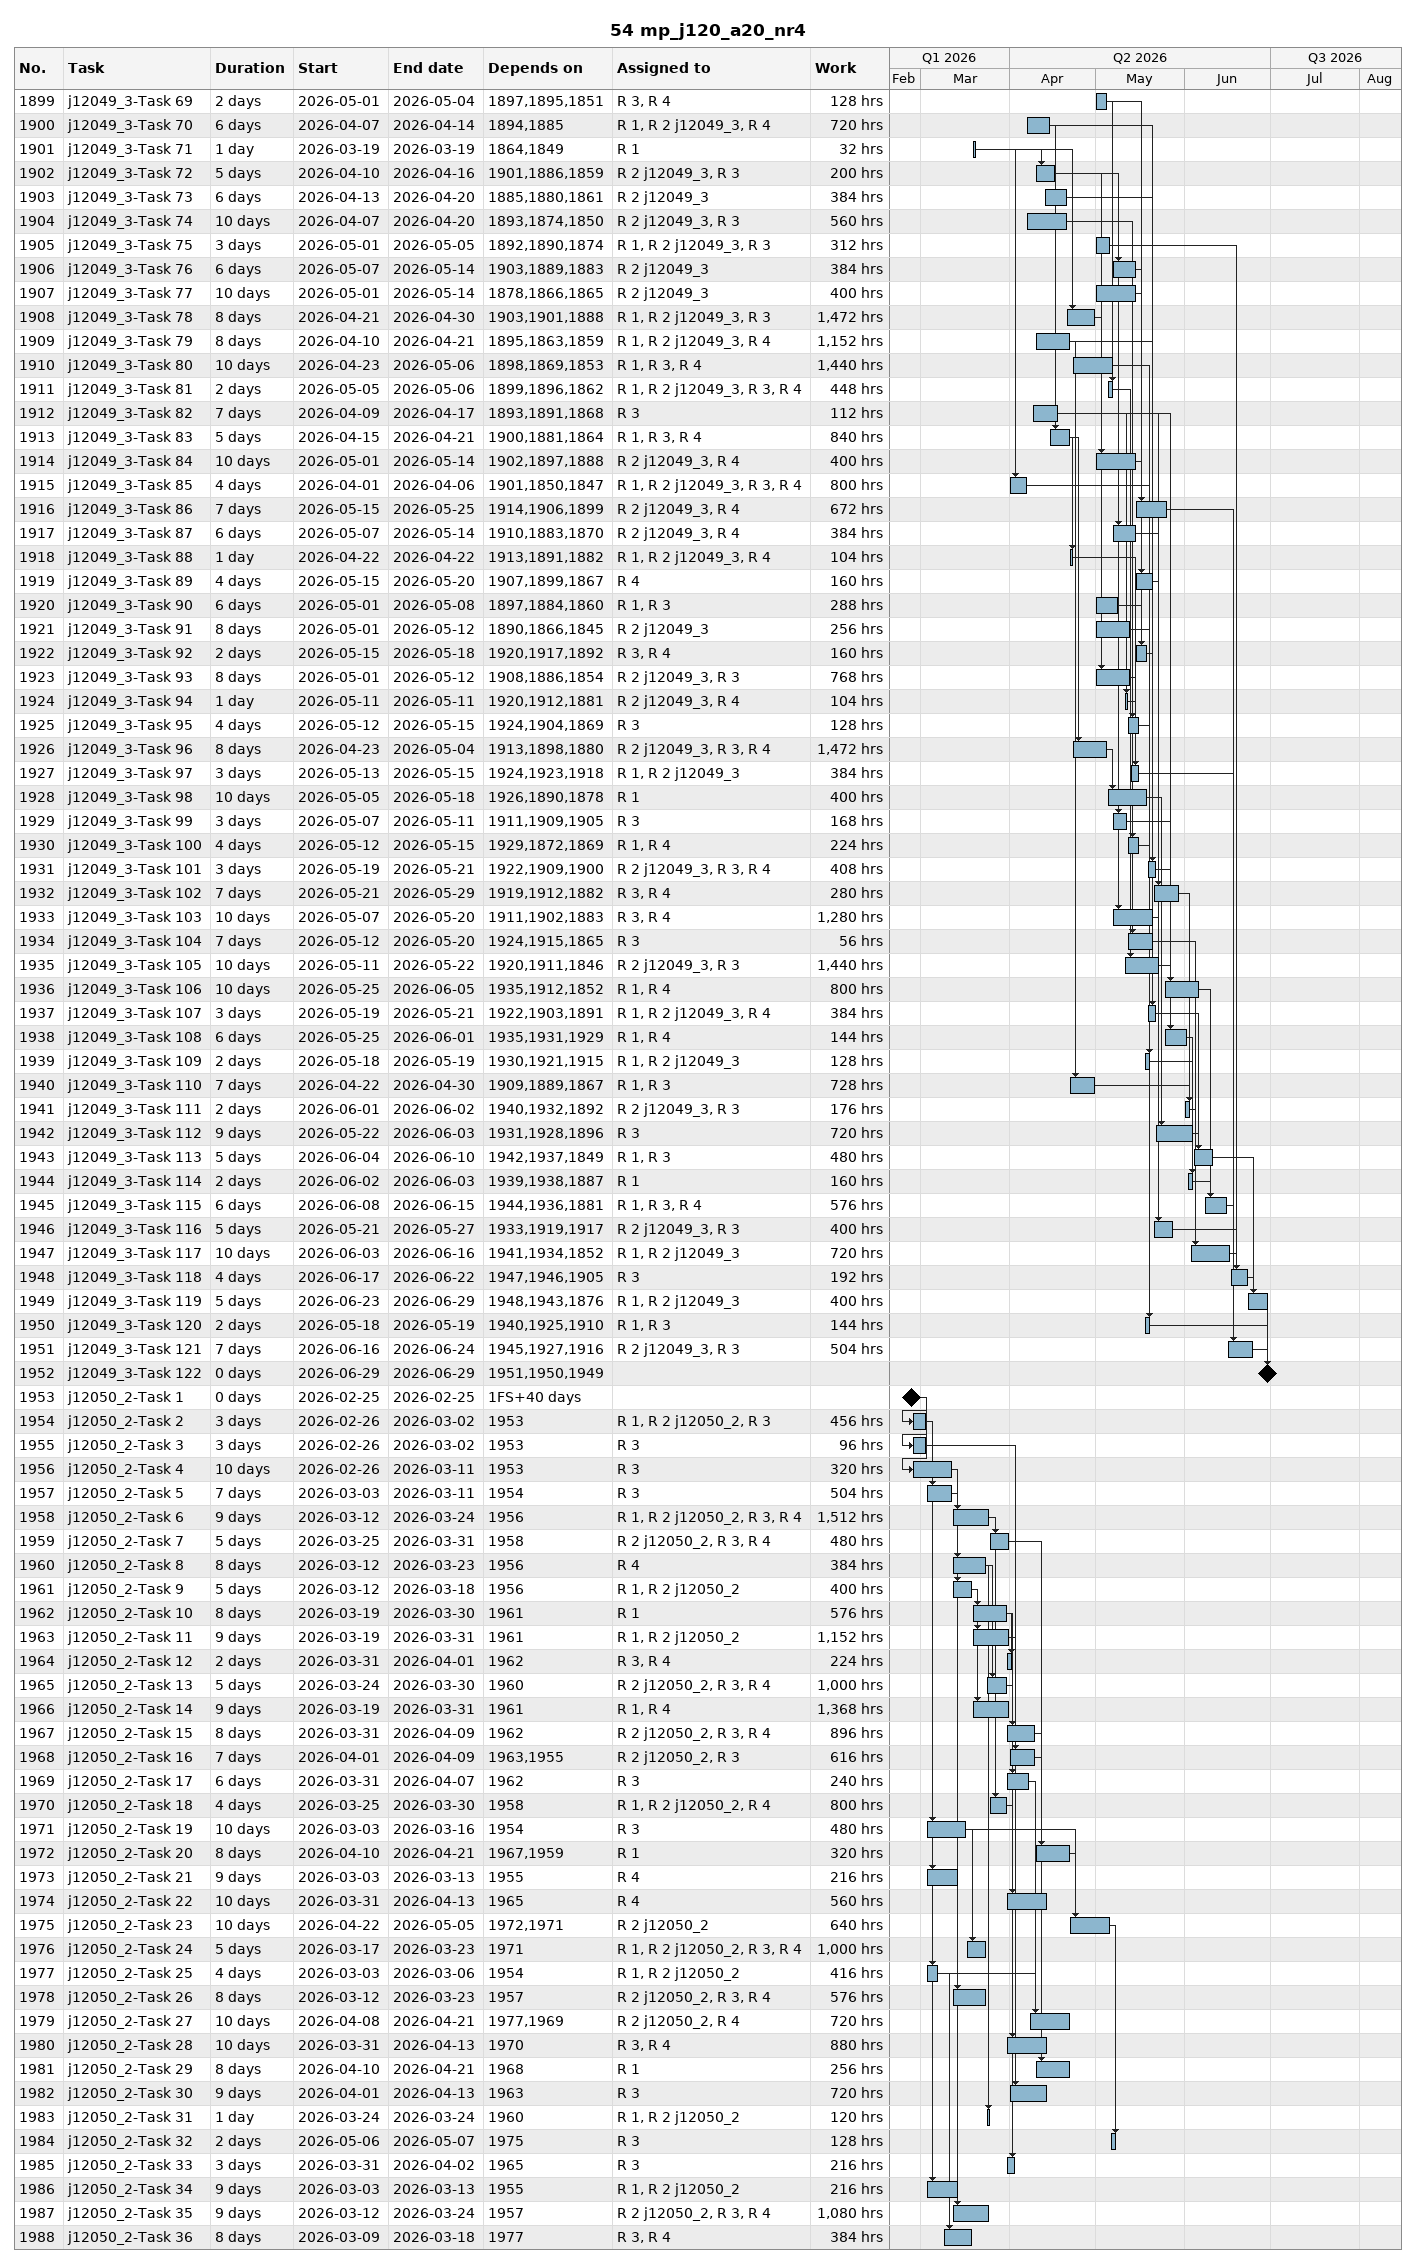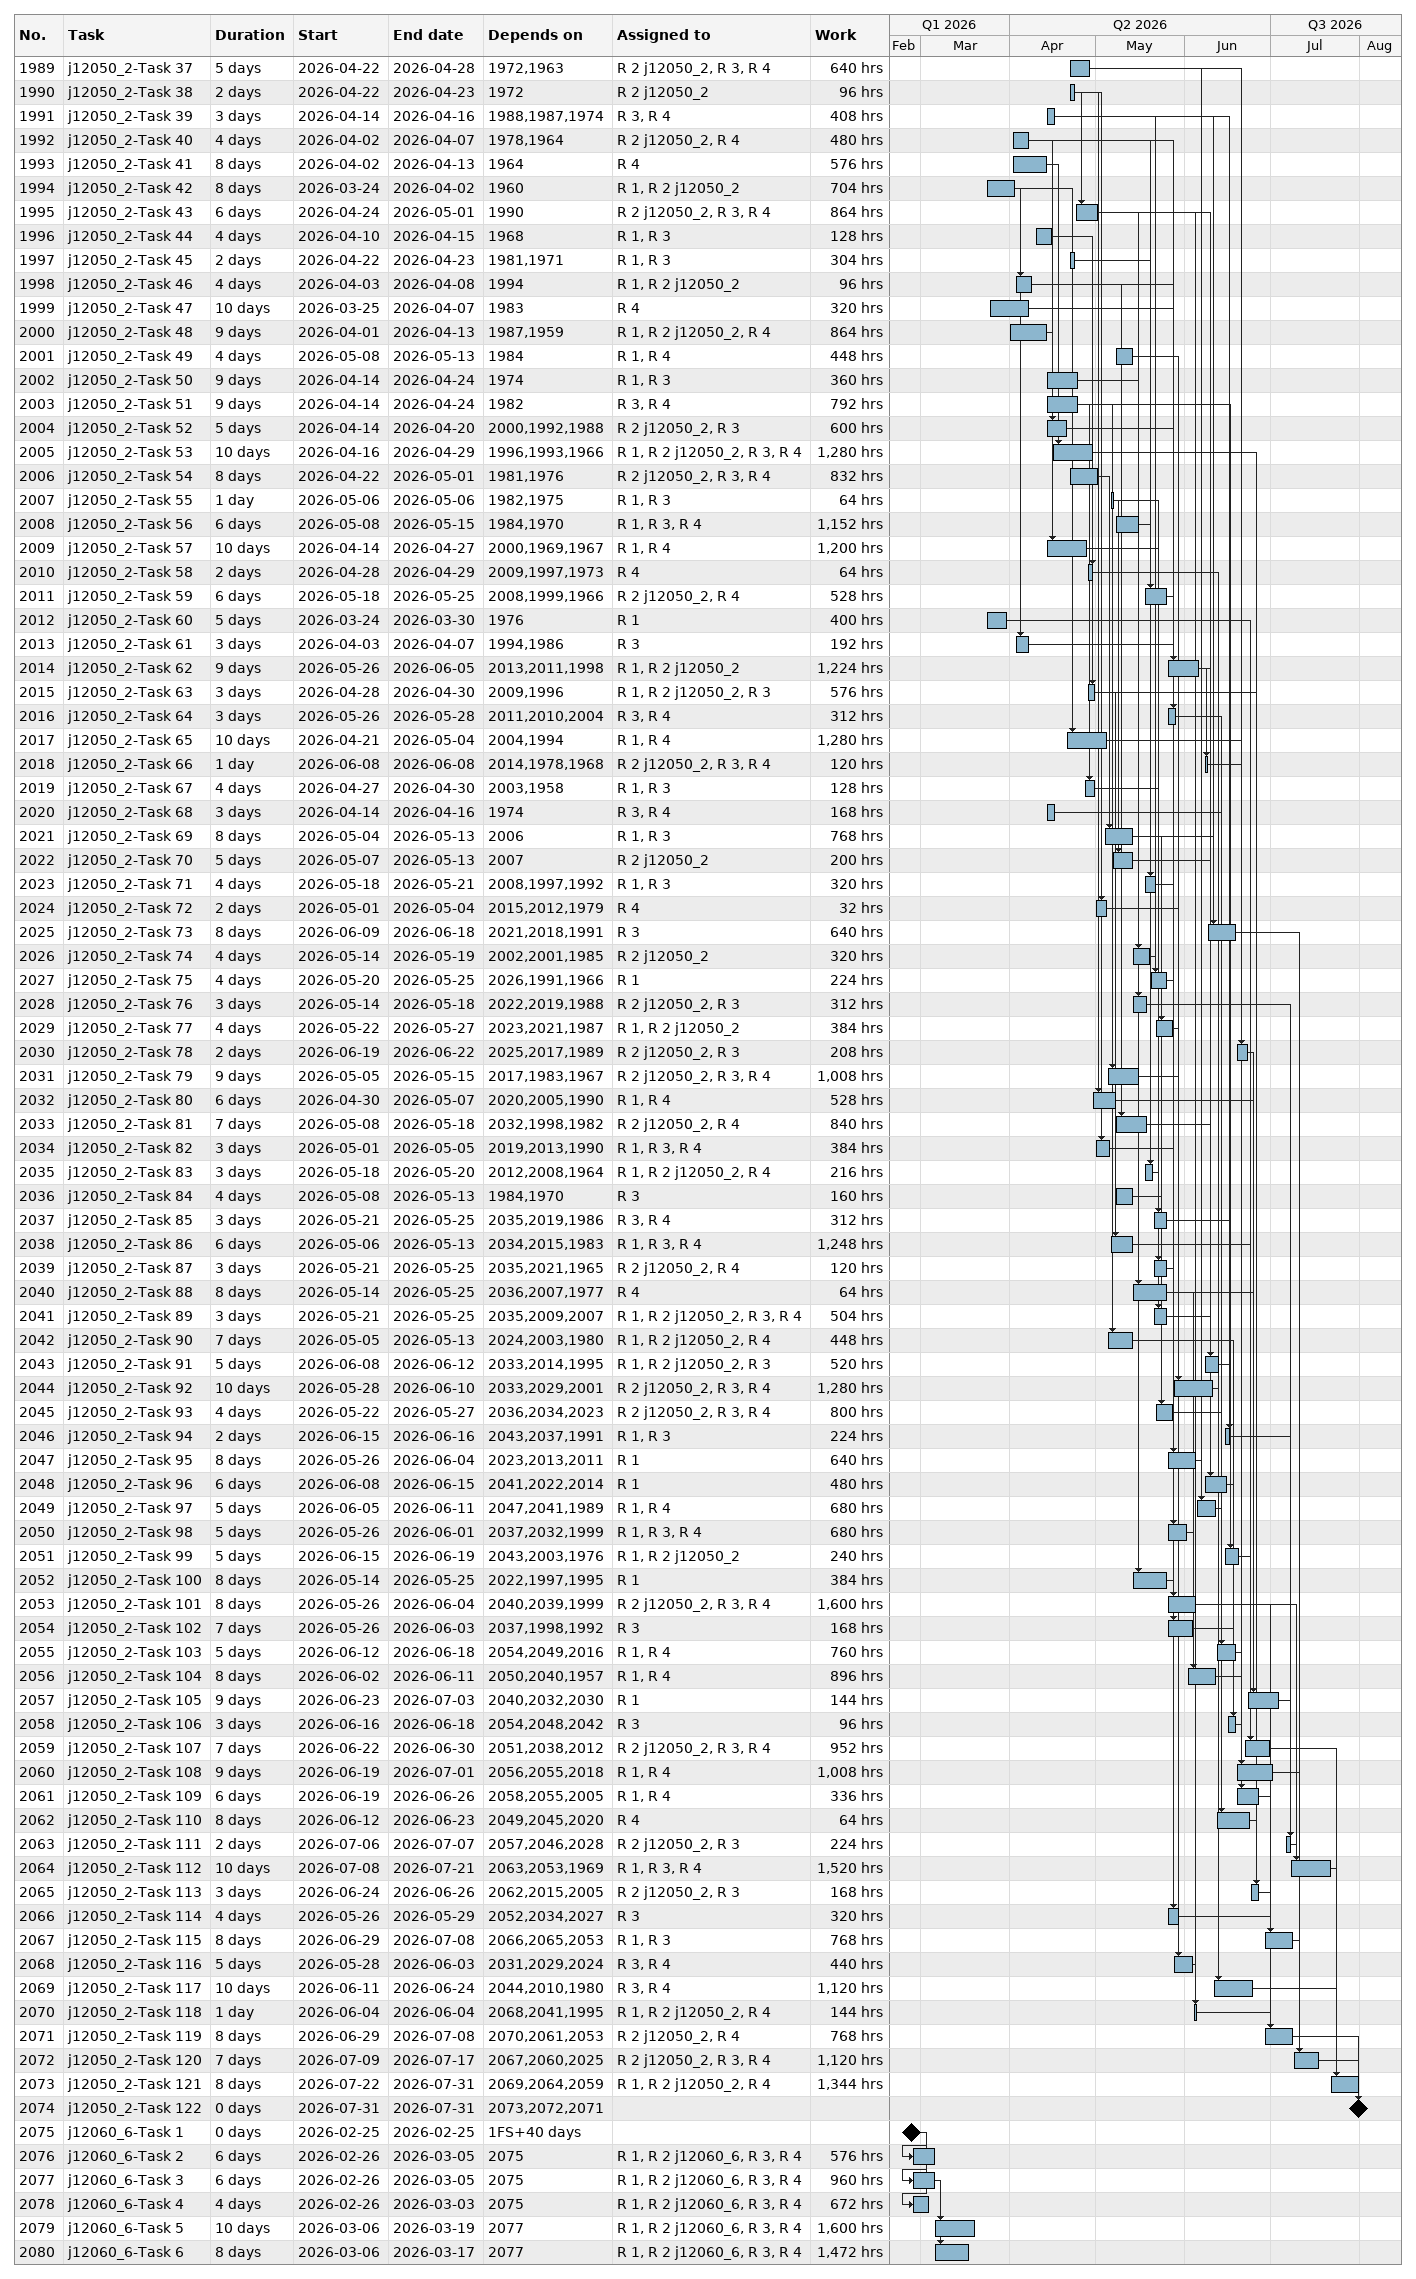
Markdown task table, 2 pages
54 mp_j120_a20_nr4

| ID | Task | Duration | Start | Finish | Predecessors | Resources | Work (h) |
|---|---|---|---|---|---|---|---|
| 1899 | j12049_3-Task 69 | 2d | 2026-05-01 | 2026-05-04 | 1897, 1895, 1851 | R 3, R 4 | 128 |
| 1900 | j12049_3-Task 70 | 6d | 2026-04-07 | 2026-04-14 | 1894, 1885 | R 1, R 2 j12049_3, R 4 | 720 |
| 1901 | j12049_3-Task 71 | 1d | 2026-03-19 | 2026-03-19 | 1864, 1849 | R 1 | 32 |
| 1902 | j12049_3-Task 72 | 5d | 2026-04-10 | 2026-04-16 | 1901, 1886, 1859 | R 2 j12049_3, R 3 | 200 |
| 1903 | j12049_3-Task 73 | 6d | 2026-04-13 | 2026-04-20 | 1885, 1880, 1861 | R 2 j12049_3 | 384 |
| 1904 | j12049_3-Task 74 | 10d | 2026-04-07 | 2026-04-20 | 1893, 1874, 1850 | R 2 j12049_3, R 3 | 560 |
| 1905 | j12049_3-Task 75 | 3d | 2026-05-01 | 2026-05-05 | 1892, 1890, 1874 | R 1, R 2 j12049_3, R 3 | 312 |
| 1906 | j12049_3-Task 76 | 6d | 2026-05-07 | 2026-05-14 | 1903, 1889, 1883 | R 2 j12049_3 | 384 |
| 1907 | j12049_3-Task 77 | 10d | 2026-05-01 | 2026-05-14 | 1878, 1866, 1865 | R 2 j12049_3 | 400 |
| 1908 | j12049_3-Task 78 | 8d | 2026-04-21 | 2026-04-30 | 1903, 1901, 1888 | R 1, R 2 j12049_3, R 3 | 1472 |
| 1909 | j12049_3-Task 79 | 8d | 2026-04-10 | 2026-04-21 | 1895, 1863, 1859 | R 1, R 2 j12049_3, R 4 | 1152 |
| 1910 | j12049_3-Task 80 | 10d | 2026-04-23 | 2026-05-06 | 1898, 1869, 1853 | R 1, R 3, R 4 | 1440 |
| 1911 | j12049_3-Task 81 | 2d | 2026-05-05 | 2026-05-06 | 1899, 1896, 1862 | R 1, R 2 j12049_3, R 3, R 4 | 448 |
| 1912 | j12049_3-Task 82 | 7d | 2026-04-09 | 2026-04-17 | 1893, 1891, 1868 | R 3 | 112 |
| 1913 | j12049_3-Task 83 | 5d | 2026-04-15 | 2026-04-21 | 1900, 1881, 1864 | R 1, R 3, R 4 | 840 |
| 1914 | j12049_3-Task 84 | 10d | 2026-05-01 | 2026-05-14 | 1902, 1897, 1888 | R 2 j12049_3, R 4 | 400 |
| 1915 | j12049_3-Task 85 | 4d | 2026-04-01 | 2026-04-06 | 1901, 1850, 1847 | R 1, R 2 j12049_3, R 3, R 4 | 800 |
| 1916 | j12049_3-Task 86 | 7d | 2026-05-15 | 2026-05-25 | 1914, 1906, 1899 | R 2 j12049_3, R 4 | 672 |
| 1917 | j12049_3-Task 87 | 6d | 2026-05-07 | 2026-05-14 | 1910, 1883, 1870 | R 2 j12049_3, R 4 | 384 |
| 1918 | j12049_3-Task 88 | 1d | 2026-04-22 | 2026-04-22 | 1913, 1891, 1882 | R 1, R 2 j12049_3, R 4 | 104 |
| 1919 | j12049_3-Task 89 | 4d | 2026-05-15 | 2026-05-20 | 1907, 1899, 1867 | R 4 | 160 |
| 1920 | j12049_3-Task 90 | 6d | 2026-05-01 | 2026-05-08 | 1897, 1884, 1860 | R 1, R 3 | 288 |
| 1921 | j12049_3-Task 91 | 8d | 2026-05-01 | 2026-05-12 | 1890, 1866, 1845 | R 2 j12049_3 | 256 |
| 1922 | j12049_3-Task 92 | 2d | 2026-05-15 | 2026-05-18 | 1920, 1917, 1892 | R 3, R 4 | 160 |
| 1923 | j12049_3-Task 93 | 8d | 2026-05-01 | 2026-05-12 | 1908, 1886, 1854 | R 2 j12049_3, R 3 | 768 |
| 1924 | j12049_3-Task 94 | 1d | 2026-05-11 | 2026-05-11 | 1920, 1912, 1881 | R 2 j12049_3, R 4 | 104 |
| 1925 | j12049_3-Task 95 | 4d | 2026-05-12 | 2026-05-15 | 1924, 1904, 1869 | R 3 | 128 |
| 1926 | j12049_3-Task 96 | 8d | 2026-04-23 | 2026-05-04 | 1913, 1898, 1880 | R 2 j12049_3, R 3, R 4 | 1472 |
| 1927 | j12049_3-Task 97 | 3d | 2026-05-13 | 2026-05-15 | 1924, 1923, 1918 | R 1, R 2 j12049_3 | 384 |
| 1928 | j12049_3-Task 98 | 10d | 2026-05-05 | 2026-05-18 | 1926, 1890, 1878 | R 1 | 400 |
| 1929 | j12049_3-Task 99 | 3d | 2026-05-07 | 2026-05-11 | 1911, 1909, 1905 | R 3 | 168 |
| 1930 | j12049_3-Task 100 | 4d | 2026-05-12 | 2026-05-15 | 1929, 1872, 1869 | R 1, R 4 | 224 |
| 1931 | j12049_3-Task 101 | 3d | 2026-05-19 | 2026-05-21 | 1922, 1909, 1900 | R 2 j12049_3, R 3, R 4 | 408 |
| 1932 | j12049_3-Task 102 | 7d | 2026-05-21 | 2026-05-29 | 1919, 1912, 1882 | R 3, R 4 | 280 |
| 1933 | j12049_3-Task 103 | 10d | 2026-05-07 | 2026-05-20 | 1911, 1902, 1883 | R 3, R 4 | 1280 |
| 1934 | j12049_3-Task 104 | 7d | 2026-05-12 | 2026-05-20 | 1924, 1915, 1865 | R 3 | 56 |
| 1935 | j12049_3-Task 105 | 10d | 2026-05-11 | 2026-05-22 | 1920, 1911, 1846 | R 2 j12049_3, R 3 | 1440 |
| 1936 | j12049_3-Task 106 | 10d | 2026-05-25 | 2026-06-05 | 1935, 1912, 1852 | R 1, R 4 | 800 |
| 1937 | j12049_3-Task 107 | 3d | 2026-05-19 | 2026-05-21 | 1922, 1903, 1891 | R 1, R 2 j12049_3, R 4 | 384 |
| 1938 | j12049_3-Task 108 | 6d | 2026-05-25 | 2026-06-01 | 1935, 1931, 1929 | R 1, R 4 | 144 |
| 1939 | j12049_3-Task 109 | 2d | 2026-05-18 | 2026-05-19 | 1930, 1921, 1915 | R 1, R 2 j12049_3 | 128 |
| 1940 | j12049_3-Task 110 | 7d | 2026-04-22 | 2026-04-30 | 1909, 1889, 1867 | R 1, R 3 | 728 |
| 1941 | j12049_3-Task 111 | 2d | 2026-06-01 | 2026-06-02 | 1940, 1932, 1892 | R 2 j12049_3, R 3 | 176 |
| 1942 | j12049_3-Task 112 | 9d | 2026-05-22 | 2026-06-03 | 1931, 1928, 1896 | R 3 | 720 |
| 1943 | j12049_3-Task 113 | 5d | 2026-06-04 | 2026-06-10 | 1942, 1937, 1849 | R 1, R 3 | 480 |
| 1944 | j12049_3-Task 114 | 2d | 2026-06-02 | 2026-06-03 | 1939, 1938, 1887 | R 1 | 160 |
| 1945 | j12049_3-Task 115 | 6d | 2026-06-08 | 2026-06-15 | 1944, 1936, 1881 | R 1, R 3, R 4 | 576 |
| 1946 | j12049_3-Task 116 | 5d | 2026-05-21 | 2026-05-27 | 1933, 1919, 1917 | R 2 j12049_3, R 3 | 400 |
| 1947 | j12049_3-Task 117 | 10d | 2026-06-03 | 2026-06-16 | 1941, 1934, 1852 | R 1, R 2 j12049_3 | 720 |
| 1948 | j12049_3-Task 118 | 4d | 2026-06-17 | 2026-06-22 | 1947, 1946, 1905 | R 3 | 192 |
| 1949 | j12049_3-Task 119 | 5d | 2026-06-23 | 2026-06-29 | 1948, 1943, 1876 | R 1, R 2 j12049_3 | 400 |
| 1950 | j12049_3-Task 120 | 2d | 2026-05-18 | 2026-05-19 | 1940, 1925, 1910 | R 1, R 3 | 144 |
| 1951 | j12049_3-Task 121 | 7d | 2026-06-16 | 2026-06-24 | 1945, 1927, 1916 | R 2 j12049_3, R 3 | 504 |
| 1952 | j12049_3-Task 122 | 0d | 2026-06-29 | 2026-06-29 | 1951, 1950, 1949 |  |  |
| 1953 | j12050_2-Task 1 | 0d | 2026-02-25 | 2026-02-25 | 1FS+40d |  |  |
| 1954 | j12050_2-Task 2 | 3d | 2026-02-26 | 2026-03-02 | 1953 | R 1, R 2 j12050_2, R 3 | 456 |
| 1955 | j12050_2-Task 3 | 3d | 2026-02-26 | 2026-03-02 | 1953 | R 3 | 96 |
| 1956 | j12050_2-Task 4 | 10d | 2026-02-26 | 2026-03-11 | 1953 | R 3 | 320 |
| 1957 | j12050_2-Task 5 | 7d | 2026-03-03 | 2026-03-11 | 1954 | R 3 | 504 |
| 1958 | j12050_2-Task 6 | 9d | 2026-03-12 | 2026-03-24 | 1956 | R 1, R 2 j12050_2, R 3, R 4 | 1512 |
| 1959 | j12050_2-Task 7 | 5d | 2026-03-25 | 2026-03-31 | 1958 | R 2 j12050_2, R 3, R 4 | 480 |
| 1960 | j12050_2-Task 8 | 8d | 2026-03-12 | 2026-03-23 | 1956 | R 4 | 384 |
| 1961 | j12050_2-Task 9 | 5d | 2026-03-12 | 2026-03-18 | 1956 | R 1, R 2 j12050_2 | 400 |
| 1962 | j12050_2-Task 10 | 8d | 2026-03-19 | 2026-03-30 | 1961 | R 1 | 576 |
| 1963 | j12050_2-Task 11 | 9d | 2026-03-19 | 2026-03-31 | 1961 | R 1, R 2 j12050_2 | 1152 |
| 1964 | j12050_2-Task 12 | 2d | 2026-03-31 | 2026-04-01 | 1962 | R 3, R 4 | 224 |
| 1965 | j12050_2-Task 13 | 5d | 2026-03-24 | 2026-03-30 | 1960 | R 2 j12050_2, R 3, R 4 | 1000 |
| 1966 | j12050_2-Task 14 | 9d | 2026-03-19 | 2026-03-31 | 1961 | R 1, R 4 | 1368 |
| 1967 | j12050_2-Task 15 | 8d | 2026-03-31 | 2026-04-09 | 1962 | R 2 j12050_2, R 3, R 4 | 896 |
| 1968 | j12050_2-Task 16 | 7d | 2026-04-01 | 2026-04-09 | 1963, 1955 | R 2 j12050_2, R 3 | 616 |
| 1969 | j12050_2-Task 17 | 6d | 2026-03-31 | 2026-04-07 | 1962 | R 3 | 240 |
| 1970 | j12050_2-Task 18 | 4d | 2026-03-25 | 2026-03-30 | 1958 | R 1, R 2 j12050_2, R 4 | 800 |
| 1971 | j12050_2-Task 19 | 10d | 2026-03-03 | 2026-03-16 | 1954 | R 3 | 480 |
| 1972 | j12050_2-Task 20 | 8d | 2026-04-10 | 2026-04-21 | 1967, 1959 | R 1 | 320 |
| 1973 | j12050_2-Task 21 | 9d | 2026-03-03 | 2026-03-13 | 1955 | R 4 | 216 |
| 1974 | j12050_2-Task 22 | 10d | 2026-03-31 | 2026-04-13 | 1965 | R 4 | 560 |
| 1975 | j12050_2-Task 23 | 10d | 2026-04-22 | 2026-05-05 | 1972, 1971 | R 2 j12050_2 | 640 |
| 1976 | j12050_2-Task 24 | 5d | 2026-03-17 | 2026-03-23 | 1971 | R 1, R 2 j12050_2, R 3, R 4 | 1000 |
| 1977 | j12050_2-Task 25 | 4d | 2026-03-03 | 2026-03-06 | 1954 | R 1, R 2 j12050_2 | 416 |
| 1978 | j12050_2-Task 26 | 8d | 2026-03-12 | 2026-03-23 | 1957 | R 2 j12050_2, R 3, R 4 | 576 |
| 1979 | j12050_2-Task 27 | 10d | 2026-04-08 | 2026-04-21 | 1977, 1969 | R 2 j12050_2, R 4 | 720 |
| 1980 | j12050_2-Task 28 | 10d | 2026-03-31 | 2026-04-13 | 1970 | R 3, R 4 | 880 |
| 1981 | j12050_2-Task 29 | 8d | 2026-04-10 | 2026-04-21 | 1968 | R 1 | 256 |
| 1982 | j12050_2-Task 30 | 9d | 2026-04-01 | 2026-04-13 | 1963 | R 3 | 720 |
| 1983 | j12050_2-Task 31 | 1d | 2026-03-24 | 2026-03-24 | 1960 | R 1, R 2 j12050_2 | 120 |
| 1984 | j12050_2-Task 32 | 2d | 2026-05-06 | 2026-05-07 | 1975 | R 3 | 128 |
| 1985 | j12050_2-Task 33 | 3d | 2026-03-31 | 2026-04-02 | 1965 | R 3 | 216 |
| 1986 | j12050_2-Task 34 | 9d | 2026-03-03 | 2026-03-13 | 1955 | R 1, R 2 j12050_2 | 216 |
| 1987 | j12050_2-Task 35 | 9d | 2026-03-12 | 2026-03-24 | 1957 | R 2 j12050_2, R 3, R 4 | 1080 |
| 1988 | j12050_2-Task 36 | 8d | 2026-03-09 | 2026-03-18 | 1977 | R 3, R 4 | 384 |
| 1989 | j12050_2-Task 37 | 5d | 2026-04-22 | 2026-04-28 | 1972, 1963 | R 2 j12050_2, R 3, R 4 | 640 |
| 1990 | j12050_2-Task 38 | 2d | 2026-04-22 | 2026-04-23 | 1972 | R 2 j12050_2 | 96 |
| 1991 | j12050_2-Task 39 | 3d | 2026-04-14 | 2026-04-16 | 1988, 1987, 1974 | R 3, R 4 | 408 |
| 1992 | j12050_2-Task 40 | 4d | 2026-04-02 | 2026-04-07 | 1978, 1964 | R 2 j12050_2, R 4 | 480 |
| 1993 | j12050_2-Task 41 | 8d | 2026-04-02 | 2026-04-13 | 1964 | R 4 | 576 |
| 1994 | j12050_2-Task 42 | 8d | 2026-03-24 | 2026-04-02 | 1960 | R 1, R 2 j12050_2 | 704 |
| 1995 | j12050_2-Task 43 | 6d | 2026-04-24 | 2026-05-01 | 1990 | R 2 j12050_2, R 3, R 4 | 864 |
| 1996 | j12050_2-Task 44 | 4d | 2026-04-10 | 2026-04-15 | 1968 | R 1, R 3 | 128 |
| 1997 | j12050_2-Task 45 | 2d | 2026-04-22 | 2026-04-23 | 1981, 1971 | R 1, R 3 | 304 |
| 1998 | j12050_2-Task 46 | 4d | 2026-04-03 | 2026-04-08 | 1994 | R 1, R 2 j12050_2 | 96 |
| 1999 | j12050_2-Task 47 | 10d | 2026-03-25 | 2026-04-07 | 1983 | R 4 | 320 |
| 2000 | j12050_2-Task 48 | 9d | 2026-04-01 | 2026-04-13 | 1987, 1959 | R 1, R 2 j12050_2, R 4 | 864 |
| 2001 | j12050_2-Task 49 | 4d | 2026-05-08 | 2026-05-13 | 1984 | R 1, R 4 | 448 |
| 2002 | j12050_2-Task 50 | 9d | 2026-04-14 | 2026-04-24 | 1974 | R 1, R 3 | 360 |
| 2003 | j12050_2-Task 51 | 9d | 2026-04-14 | 2026-04-24 | 1982 | R 3, R 4 | 792 |
| 2004 | j12050_2-Task 52 | 5d | 2026-04-14 | 2026-04-20 | 2000, 1992, 1988 | R 2 j12050_2, R 3 | 600 |
| 2005 | j12050_2-Task 53 | 10d | 2026-04-16 | 2026-04-29 | 1996, 1993, 1966 | R 1, R 2 j12050_2, R 3, R 4 | 1280 |
| 2006 | j12050_2-Task 54 | 8d | 2026-04-22 | 2026-05-01 | 1981, 1976 | R 2 j12050_2, R 3, R 4 | 832 |
| 2007 | j12050_2-Task 55 | 1d | 2026-05-06 | 2026-05-06 | 1982, 1975 | R 1, R 3 | 64 |
| 2008 | j12050_2-Task 56 | 6d | 2026-05-08 | 2026-05-15 | 1984, 1970 | R 1, R 3, R 4 | 1152 |
| 2009 | j12050_2-Task 57 | 10d | 2026-04-14 | 2026-04-27 | 2000, 1969, 1967 | R 1, R 4 | 1200 |
| 2010 | j12050_2-Task 58 | 2d | 2026-04-28 | 2026-04-29 | 2009, 1997, 1973 | R 4 | 64 |
| 2011 | j12050_2-Task 59 | 6d | 2026-05-18 | 2026-05-25 | 2008, 1999, 1966 | R 2 j12050_2, R 4 | 528 |
| 2012 | j12050_2-Task 60 | 5d | 2026-03-24 | 2026-03-30 | 1976 | R 1 | 400 |
| 2013 | j12050_2-Task 61 | 3d | 2026-04-03 | 2026-04-07 | 1994, 1986 | R 3 | 192 |
| 2014 | j12050_2-Task 62 | 9d | 2026-05-26 | 2026-06-05 | 2013, 2011, 1998 | R 1, R 2 j12050_2 | 1224 |
| 2015 | j12050_2-Task 63 | 3d | 2026-04-28 | 2026-04-30 | 2009, 1996 | R 1, R 2 j12050_2, R 3 | 576 |
| 2016 | j12050_2-Task 64 | 3d | 2026-05-26 | 2026-05-28 | 2011, 2010, 2004 | R 3, R 4 | 312 |
| 2017 | j12050_2-Task 65 | 10d | 2026-04-21 | 2026-05-04 | 2004, 1994 | R 1, R 4 | 1280 |
| 2018 | j12050_2-Task 66 | 1d | 2026-06-08 | 2026-06-08 | 2014, 1978, 1968 | R 2 j12050_2, R 3, R 4 | 120 |
| 2019 | j12050_2-Task 67 | 4d | 2026-04-27 | 2026-04-30 | 2003, 1958 | R 1, R 3 | 128 |
| 2020 | j12050_2-Task 68 | 3d | 2026-04-14 | 2026-04-16 | 1974 | R 3, R 4 | 168 |
| 2021 | j12050_2-Task 69 | 8d | 2026-05-04 | 2026-05-13 | 2006 | R 1, R 3 | 768 |
| 2022 | j12050_2-Task 70 | 5d | 2026-05-07 | 2026-05-13 | 2007 | R 2 j12050_2 | 200 |
| 2023 | j12050_2-Task 71 | 4d | 2026-05-18 | 2026-05-21 | 2008, 1997, 1992 | R 1, R 3 | 320 |
| 2024 | j12050_2-Task 72 | 2d | 2026-05-01 | 2026-05-04 | 2015, 2012, 1979 | R 4 | 32 |
| 2025 | j12050_2-Task 73 | 8d | 2026-06-09 | 2026-06-18 | 2021, 2018, 1991 | R 3 | 640 |
| 2026 | j12050_2-Task 74 | 4d | 2026-05-14 | 2026-05-19 | 2002, 2001, 1985 | R 2 j12050_2 | 320 |
| 2027 | j12050_2-Task 75 | 4d | 2026-05-20 | 2026-05-25 | 2026, 1991, 1966 | R 1 | 224 |
| 2028 | j12050_2-Task 76 | 3d | 2026-05-14 | 2026-05-18 | 2022, 2019, 1988 | R 2 j12050_2, R 3 | 312 |
| 2029 | j12050_2-Task 77 | 4d | 2026-05-22 | 2026-05-27 | 2023, 2021, 1987 | R 1, R 2 j12050_2 | 384 |
| 2030 | j12050_2-Task 78 | 2d | 2026-06-19 | 2026-06-22 | 2025, 2017, 1989 | R 2 j12050_2, R 3 | 208 |
| 2031 | j12050_2-Task 79 | 9d | 2026-05-05 | 2026-05-15 | 2017, 1983, 1967 | R 2 j12050_2, R 3, R 4 | 1008 |
| 2032 | j12050_2-Task 80 | 6d | 2026-04-30 | 2026-05-07 | 2020, 2005, 1990 | R 1, R 4 | 528 |
| 2033 | j12050_2-Task 81 | 7d | 2026-05-08 | 2026-05-18 | 2032, 1998, 1982 | R 2 j12050_2, R 4 | 840 |
| 2034 | j12050_2-Task 82 | 3d | 2026-05-01 | 2026-05-05 | 2019, 2013, 1990 | R 1, R 3, R 4 | 384 |
| 2035 | j12050_2-Task 83 | 3d | 2026-05-18 | 2026-05-20 | 2012, 2008, 1964 | R 1, R 2 j12050_2, R 4 | 216 |
| 2036 | j12050_2-Task 84 | 4d | 2026-05-08 | 2026-05-13 | 1984, 1970 | R 3 | 160 |
| 2037 | j12050_2-Task 85 | 3d | 2026-05-21 | 2026-05-25 | 2035, 2019, 1986 | R 3, R 4 | 312 |
| 2038 | j12050_2-Task 86 | 6d | 2026-05-06 | 2026-05-13 | 2034, 2015, 1983 | R 1, R 3, R 4 | 1248 |
| 2039 | j12050_2-Task 87 | 3d | 2026-05-21 | 2026-05-25 | 2035, 2021, 1965 | R 2 j12050_2, R 4 | 120 |
| 2040 | j12050_2-Task 88 | 8d | 2026-05-14 | 2026-05-25 | 2036, 2007, 1977 | R 4 | 64 |
| 2041 | j12050_2-Task 89 | 3d | 2026-05-21 | 2026-05-25 | 2035, 2009, 2007 | R 1, R 2 j12050_2, R 3, R 4 | 504 |
| 2042 | j12050_2-Task 90 | 7d | 2026-05-05 | 2026-05-13 | 2024, 2003, 1980 | R 1, R 2 j12050_2, R 4 | 448 |
| 2043 | j12050_2-Task 91 | 5d | 2026-06-08 | 2026-06-12 | 2033, 2014, 1995 | R 1, R 2 j12050_2, R 3 | 520 |
| 2044 | j12050_2-Task 92 | 10d | 2026-05-28 | 2026-06-10 | 2033, 2029, 2001 | R 2 j12050_2, R 3, R 4 | 1280 |
| 2045 | j12050_2-Task 93 | 4d | 2026-05-22 | 2026-05-27 | 2036, 2034, 2023 | R 2 j12050_2, R 3, R 4 | 800 |
| 2046 | j12050_2-Task 94 | 2d | 2026-06-15 | 2026-06-16 | 2043, 2037, 1991 | R 1, R 3 | 224 |
| 2047 | j12050_2-Task 95 | 8d | 2026-05-26 | 2026-06-04 | 2023, 2013, 2011 | R 1 | 640 |
| 2048 | j12050_2-Task 96 | 6d | 2026-06-08 | 2026-06-15 | 2041, 2022, 2014 | R 1 | 480 |
| 2049 | j12050_2-Task 97 | 5d | 2026-06-05 | 2026-06-11 | 2047, 2041, 1989 | R 1, R 4 | 680 |
| 2050 | j12050_2-Task 98 | 5d | 2026-05-26 | 2026-06-01 | 2037, 2032, 1999 | R 1, R 3, R 4 | 680 |
| 2051 | j12050_2-Task 99 | 5d | 2026-06-15 | 2026-06-19 | 2043, 2003, 1976 | R 1, R 2 j12050_2 | 240 |
| 2052 | j12050_2-Task 100 | 8d | 2026-05-14 | 2026-05-25 | 2022, 1997, 1995 | R 1 | 384 |
| 2053 | j12050_2-Task 101 | 8d | 2026-05-26 | 2026-06-04 | 2040, 2039, 1999 | R 2 j12050_2, R 3, R 4 | 1600 |
| 2054 | j12050_2-Task 102 | 7d | 2026-05-26 | 2026-06-03 | 2037, 1998, 1992 | R 3 | 168 |
| 2055 | j12050_2-Task 103 | 5d | 2026-06-12 | 2026-06-18 | 2054, 2049, 2016 | R 1, R 4 | 760 |
| 2056 | j12050_2-Task 104 | 8d | 2026-06-02 | 2026-06-11 | 2050, 2040, 1957 | R 1, R 4 | 896 |
| 2057 | j12050_2-Task 105 | 9d | 2026-06-23 | 2026-07-03 | 2040, 2032, 2030 | R 1 | 144 |
| 2058 | j12050_2-Task 106 | 3d | 2026-06-16 | 2026-06-18 | 2054, 2048, 2042 | R 3 | 96 |
| 2059 | j12050_2-Task 107 | 7d | 2026-06-22 | 2026-06-30 | 2051, 2038, 2012 | R 2 j12050_2, R 3, R 4 | 952 |
| 2060 | j12050_2-Task 108 | 9d | 2026-06-19 | 2026-07-01 | 2056, 2055, 2018 | R 1, R 4 | 1008 |
| 2061 | j12050_2-Task 109 | 6d | 2026-06-19 | 2026-06-26 | 2058, 2055, 2005 | R 1, R 4 | 336 |
| 2062 | j12050_2-Task 110 | 8d | 2026-06-12 | 2026-06-23 | 2049, 2045, 2020 | R 4 | 64 |
| 2063 | j12050_2-Task 111 | 2d | 2026-07-06 | 2026-07-07 | 2057, 2046, 2028 | R 2 j12050_2, R 3 | 224 |
| 2064 | j12050_2-Task 112 | 10d | 2026-07-08 | 2026-07-21 | 2063, 2053, 1969 | R 1, R 3, R 4 | 1520 |
| 2065 | j12050_2-Task 113 | 3d | 2026-06-24 | 2026-06-26 | 2062, 2015, 2005 | R 2 j12050_2, R 3 | 168 |
| 2066 | j12050_2-Task 114 | 4d | 2026-05-26 | 2026-05-29 | 2052, 2034, 2027 | R 3 | 320 |
| 2067 | j12050_2-Task 115 | 8d | 2026-06-29 | 2026-07-08 | 2066, 2065, 2053 | R 1, R 3 | 768 |
| 2068 | j12050_2-Task 116 | 5d | 2026-05-28 | 2026-06-03 | 2031, 2029, 2024 | R 3, R 4 | 440 |
| 2069 | j12050_2-Task 117 | 10d | 2026-06-11 | 2026-06-24 | 2044, 2010, 1980 | R 3, R 4 | 1120 |
| 2070 | j12050_2-Task 118 | 1d | 2026-06-04 | 2026-06-04 | 2068, 2041, 1995 | R 1, R 2 j12050_2, R 4 | 144 |
| 2071 | j12050_2-Task 119 | 8d | 2026-06-29 | 2026-07-08 | 2070, 2061, 2053 | R 2 j12050_2, R 4 | 768 |
| 2072 | j12050_2-Task 120 | 7d | 2026-07-09 | 2026-07-17 | 2067, 2060, 2025 | R 2 j12050_2, R 3, R 4 | 1120 |
| 2073 | j12050_2-Task 121 | 8d | 2026-07-22 | 2026-07-31 | 2069, 2064, 2059 | R 1, R 2 j12050_2, R 4 | 1344 |
| 2074 | j12050_2-Task 122 | 0d | 2026-07-31 | 2026-07-31 | 2073, 2072, 2071 |  |  |
| 2075 | j12060_6-Task 1 | 0d | 2026-02-25 | 2026-02-25 | 1FS+40d |  |  |
| 2076 | j12060_6-Task 2 | 6d | 2026-02-26 | 2026-03-05 | 2075 | R 1, R 2 j12060_6, R 3, R 4 | 576 |
| 2077 | j12060_6-Task 3 | 6d | 2026-02-26 | 2026-03-05 | 2075 | R 1, R 2 j12060_6, R 3, R 4 | 960 |
| 2078 | j12060_6-Task 4 | 4d | 2026-02-26 | 2026-03-03 | 2075 | R 1, R 2 j12060_6, R 3, R 4 | 672 |
| 2079 | j12060_6-Task 5 | 10d | 2026-03-06 | 2026-03-19 | 2077 | R 1, R 2 j12060_6, R 3, R 4 | 1600 |
| 2080 | j12060_6-Task 6 | 8d | 2026-03-06 | 2026-03-17 | 2077 | R 1, R 2 j12060_6, R 3, R 4 | 1472 |
